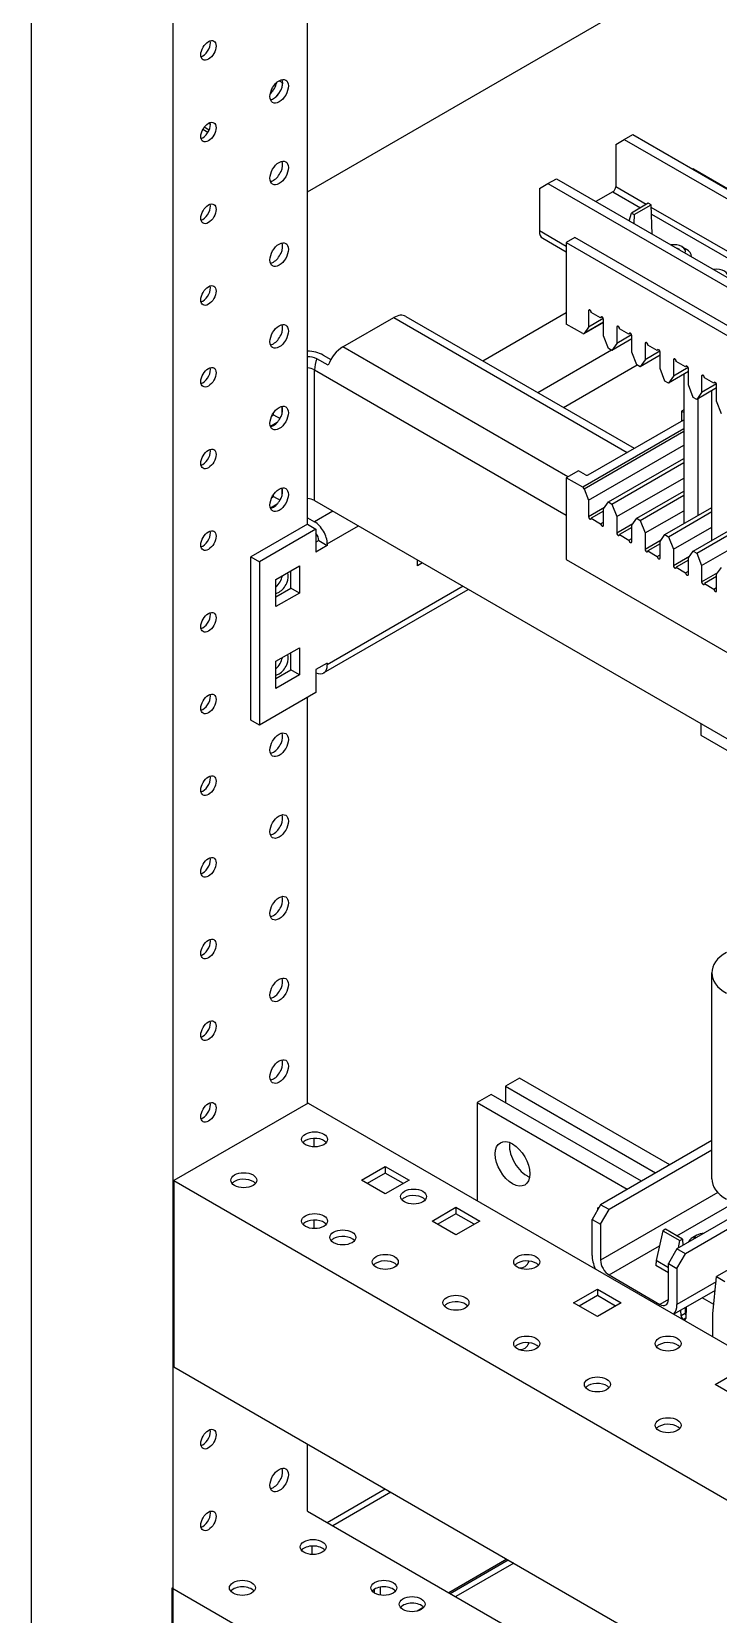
# Model space of a CAD drawing. Header units: millimetres. Extents: x -116965 to 323937, y 291661 to 566926.
# Drawn here: x -25926.7 to -25828.6, y 301981.2 to 302207.2 of the extents above; entities that cross this region are included whole.
import ezdxf

# ---------------------------------------------------------------- set-up
doc = ezdxf.new("R2010")
doc.units = ezdxf.units.MM
doc.layers.add('ALPHA', color=255, linetype='Continuous')

msp = doc.modelspace()

# ---------------------------------------------------------------- linework, layer by layer
at = {"layer": 'ALPHA'}
for p, q in [((-25926.729425, 301950.811825), (-25926.729425, 302417.3813)), ((-25887.333476, 302136.856403), (-25887.333476, 302416.798088)), ((-25906.526375, 301939.147588), (-25906.526375, 302405.717063)), ((-25887.333476, 302184.329847), (-25788.944618, 302241.134681)), ((-25891.374086, 302200.19321), (-25890.86901, 302199.901604)), ((-25892.586269, 302198.560216), (-25892.290476, 302198.730993)), ((-25901.37581, 302193.137047), (-25902.08049, 302193.543894)), ((-25901.455218, 302194.116032), (-25901.19296, 302193.964617)), ((-25901.564468, 302192.779399), (-25902.295893, 302193.201687)), ((-25843.290825, 302191.095105), (-25842.078642, 302191.794959)), ((-25843.290825, 302191.095105), (-25843.290825, 302185.029702)), ((-25842.078642, 302191.794959), (-25840.866459, 302192.494813)), ((-25842.078642, 302191.794959), (-25666.716161, 302090.549383)), ((-25840.866459, 302192.494813), (-25665.503977, 302091.249237)), ((-25832.179147, 302187.595834), (-25832.280163, 302187.537513)), ((-25832.179147, 302187.595834), (-25807.531425, 302173.365465)), ((-25854.200473, 302184.796417), (-25852.98829, 302185.496271)), ((-25854.200473, 302184.796417), (-25854.200473, 302178.731014)), ((-25852.98829, 302185.496271), (-25851.776107, 302186.196125)), ((-25852.98829, 302185.496271), (-25677.625808, 302084.250695)), ((-25851.776107, 302186.196125), (-25676.413625, 302084.950549)), ((-25843.694886, 302184.329847), (-25846.119252, 302182.930139)), ((-25843.694886, 302184.329847), (-25839.755291, 302182.055321)), ((-25838.947169, 302182.521891), (-25843.290825, 302185.029702)), ((-25838.644124, 302182.696854), (-25841.06849, 302181.297146)), ((-25840.664429, 302181.063861), (-25838.240063, 302182.46357)), ((-25838.240063, 302182.46357), (-25838.644124, 302182.696854)), ((-25838.079356, 302178.288303), (-25838.240063, 302182.46357)), ((-25817.531935, 302170.1578), (-25838.226288, 302182.10569)), ((-25841.371383, 302180.188956), (-25841.06849, 302181.297146)), ((-25841.06849, 302181.297146), (-25840.664429, 302181.063861)), ((-25840.664429, 302181.063861), (-25840.710727, 302179.807526)), ((-25838.189555, 302181.151343), (-25818.340057, 302169.69123)), ((-25850.361893, 302176.514809), (-25854.200473, 302178.731014)), ((-25853.727086, 302177.684666), (-25850.361893, 302175.741771)), ((-25849.14971, 302177.797875), (-25850.361893, 302177.098021)), ((-25824.501988, 302163.567506), (-25849.14971, 302177.797875)), ((-25850.361893, 302177.098021), (-25825.714171, 302162.867652)), ((-25850.361893, 302177.098021), (-25850.361893, 302165.433784)), ((-25833.835797, 302176.49148), (-25833.229706, 302176.141553)), ((-25832.493289, 302175.063185), (-25832.493289, 302175.1151)), ((-25882.282714, 302162.167797), (-25875.009615, 302166.366923)), ((-25875.009615, 302166.366923), (-25841.674581, 302147.120932)), ((-25873.295329, 302166.536736), (-25840.670376, 302147.70071)), ((-25862.28764, 302160.181444), (-25850.361893, 302167.066777)), ((-25846.987984, 302167.451697), (-25847.190014, 302167.335054)), ((-25847.190014, 302167.335054), (-25847.190014, 302165.002207)), ((-25845.073091, 302166.224413), (-25847.190014, 302165.002207)), ((-25845.452552, 302166.33193), (-25846.785953, 302167.10177)), ((-25845.250521, 302166.448572), (-25845.452552, 302166.33193)), ((-25848.006511, 302164.073903), (-25850.361893, 302165.433784)), ((-25845.048491, 302165.685087), (-25847.863654, 302164.059752)), ((-25845.048491, 302165.696329), (-25847.831547, 302164.08953)), ((-25847.190014, 302165.002207), (-25847.831547, 302164.08953)), ((-25845.048491, 302163.765798), (-25845.048491, 302166.098645)), ((-25842.947373, 302165.118849), (-25843.149404, 302165.002207)), ((-25843.149404, 302165.002207), (-25843.149404, 302162.66936)), ((-25841.411942, 302163.999083), (-25842.745343, 302164.768922)), ((-25841.209911, 302164.115725), (-25841.411942, 302163.999083)), ((-25850.159863, 302143.621661), (-25882.282714, 302162.167797)), ((-25843.896917, 302161.701228), (-25854.408451, 302155.632391)), ((-25844.348637, 302161.962028), (-25845.048491, 302163.765798)), ((-25843.849258, 302161.673712), (-25844.348637, 302161.962028)), ((-25841.007881, 302163.314182), (-25843.849258, 302161.673712)), ((-25843.149404, 302162.66936), (-25843.849258, 302161.673712)), ((-25841.032481, 302163.891566), (-25843.149404, 302162.66936)), ((-25841.007881, 302161.432951), (-25841.007881, 302163.765798)), ((-25838.906763, 302162.786002), (-25839.108794, 302162.66936)), ((-25839.108794, 302162.66936), (-25839.108794, 302160.336512)), ((-25837.371331, 302161.666235), (-25838.704733, 302162.436075)), ((-25837.169301, 302161.782878), (-25837.371331, 302161.666235)), ((-25884.382276, 302159.555906), (-25885.99852, 302160.489045)), ((-25885.111141, 302161.001374), (-25883.996999, 302160.358124)), ((-25850.771901, 302153.532829), (-25840.260368, 302159.601665)), ((-25840.308026, 302159.629181), (-25841.007881, 302161.432951)), ((-25839.808648, 302159.340865), (-25840.308026, 302159.629181)), ((-25836.96727, 302160.981335), (-25839.808648, 302159.340865)), ((-25839.108794, 302160.336512), (-25839.808648, 302159.340865)), ((-25836.991871, 302161.558718), (-25839.108794, 302160.336512)), ((-25836.96727, 302159.100103), (-25836.96727, 302161.432951)), ((-25834.866153, 302160.453155), (-25835.068184, 302160.336512)), ((-25835.068184, 302160.336512), (-25835.068184, 302158.003665)), ((-25833.330721, 302159.333388), (-25834.664123, 302160.103228)), ((-25833.128691, 302159.45003), (-25833.330721, 302159.333388)), ((-25886.323324, 302158.901811), (-25850.361893, 302138.139469)), ((-25886.323324, 302140.239032), (-25886.323324, 302158.901811)), ((-25836.267416, 302157.296334), (-25836.96727, 302159.100103)), ((-25835.768038, 302157.008017), (-25836.267416, 302157.296334)), ((-25832.92666, 302158.648488), (-25835.768038, 302157.008017)), ((-25835.068184, 302158.003665), (-25835.768038, 302157.008017)), ((-25832.951261, 302159.225871), (-25835.068184, 302158.003665)), ((-25833.593361, 302158.263568), (-25833.593361, 302136.911435)), ((-25832.92666, 302156.767256), (-25832.92666, 302159.100103)), ((-25830.825543, 302158.120307), (-25831.027573, 302158.003665)), ((-25831.027573, 302158.003665), (-25831.027573, 302155.670817)), ((-25829.290111, 302157.00054), (-25830.623512, 302157.77038)), ((-25832.226806, 302154.963486), (-25832.92666, 302156.767256)), ((-25831.727428, 302154.67517), (-25832.226806, 302154.963486)), ((-25828.88605, 302156.31564), (-25831.727428, 302154.67517)), ((-25831.027573, 302155.670817), (-25831.727428, 302154.67517)), ((-25828.910651, 302156.893023), (-25831.027573, 302155.670817)), ((-25829.552751, 302134.578588), (-25829.552751, 302155.93072)), ((-25829.088081, 302157.117183), (-25829.290111, 302157.00054)), ((-25828.88605, 302154.434408), (-25828.88605, 302156.767256)), ((-25892.182208, 302152.486481), (-25892.182208, 302152.74857)), ((-25890.970025, 302153.695983), (-25890.970025, 302152.603123)), ((-25833.593361, 302153.186335), (-25833.900447, 302153.009039)), ((-25833.900447, 302153.009039), (-25833.900447, 302151.60933)), ((-25833.593361, 302152.831742), (-25833.900447, 302153.009039)), ((-25831.573056, 302154.764297), (-25831.573056, 302138.077859)), ((-25828.186196, 302152.630639), (-25828.88605, 302154.434408)), ((-25891.677132, 302151.378378), (-25892.623576, 302150.831949)), ((-25892.409185, 302152.355436), (-25892.182208, 302152.486481)), ((-25892.182208, 302152.486481), (-25891.253637, 302151.95037)), ((-25833.593361, 302150.466574), (-25848.006511, 302142.145138)), ((-25847.22638, 302143.9156), (-25833.593361, 302151.786627)), ((-25847.831547, 302141.92748), (-25833.593361, 302150.147901)), ((-25847.190014, 302140.274025), (-25833.593361, 302148.124056)), ((-25844.348637, 302140.033263), (-25833.593361, 302146.242824)), ((-25848.640593, 302144.498811), (-25850.361893, 302143.505018)), ((-25847.630441, 302143.9156), (-25848.640593, 302144.498811)), ((-25843.849258, 302139.744947), (-25833.593361, 302145.666192)), ((-25890.970025, 302142.031746), (-25890.970025, 302140.938886)), ((-25850.361893, 302143.505018), (-25850.361893, 302131.840782)), ((-25848.006511, 302142.145138), (-25850.361893, 302143.505018)), ((-25847.831547, 302141.92748), (-25847.190014, 302140.274025)), ((-25843.149404, 302137.941177), (-25833.593361, 302143.458361)), ((-25840.308026, 302137.700416), (-25833.593361, 302141.57713)), ((-25832.226806, 302133.034721), (-25814.04406, 302143.532534)), ((-25831.727428, 302132.746405), (-25813.544682, 302143.244218)), ((-25831.027573, 302130.942635), (-25812.844828, 302141.440449)), ((-25891.677132, 302139.714141), (-25892.623576, 302139.167712)), ((-25892.409185, 302140.691199), (-25892.182208, 302140.822244)), ((-25892.398162, 302140.71364), (-25892.384239, 302140.705602)), ((-25892.182208, 302140.822244), (-25892.182208, 302141.084334)), ((-25892.182208, 302140.822244), (-25891.253637, 302140.286133)), ((-25886.323324, 302140.239032), (-25664.089764, 302011.932427)), ((-25847.190014, 302140.274025), (-25847.190014, 302137.941177)), ((-25847.190014, 302137.941177), (-25844.882903, 302139.273188)), ((-25845.048491, 302139.037616), (-25844.348637, 302140.033263)), ((-25844.348637, 302140.033263), (-25843.849258, 302139.744947)), ((-25843.849258, 302139.744947), (-25843.149404, 302137.941177)), ((-25839.808648, 302137.4121), (-25833.593361, 302141.000497)), ((-25836.267416, 302135.367568), (-25829.552751, 302139.244282)), ((-25887.333476, 302136.856403), (-25895.414697, 302132.190709)), ((-25887.333476, 302137.789542), (-25886.323324, 302137.206331)), ((-25887.333476, 302136.856403), (-25886.121293, 302136.156549)), ((-25883.696927, 302138.722681), (-25886.323324, 302137.206331)), ((-25845.048491, 302138.711017), (-25846.785953, 302137.707893)), ((-25846.785953, 302137.707893), (-25845.452552, 302136.938053)), ((-25845.452552, 302136.938053), (-25845.048491, 302137.171338)), ((-25845.048491, 302136.704768), (-25845.048491, 302139.037616)), ((-25843.149404, 302137.941177), (-25843.149404, 302135.60833)), ((-25843.149404, 302135.60833), (-25840.842293, 302136.940341)), ((-25841.007881, 302136.704768), (-25840.308026, 302137.700416)), ((-25840.308026, 302137.700416), (-25839.808648, 302137.4121)), ((-25839.808648, 302137.4121), (-25839.108794, 302135.60833)), ((-25839.108794, 302135.60833), (-25833.593361, 302138.792667)), ((-25835.768038, 302135.079252), (-25829.552751, 302138.66765)), ((-25886.121293, 302136.156549), (-25894.202514, 302131.490854)), ((-25886.121293, 302136.156549), (-25886.121293, 302132.890563)), ((-25884.505049, 302134.056987), (-25880.060378, 302136.623119)), ((-25841.007881, 302136.37817), (-25842.745343, 302135.375045)), ((-25842.745343, 302135.375045), (-25841.411942, 302134.605206)), ((-25841.411942, 302134.605206), (-25841.007881, 302134.83849)), ((-25841.007881, 302134.371921), (-25841.007881, 302136.704768)), ((-25839.108794, 302135.60833), (-25839.108794, 302133.275483)), ((-25839.108794, 302133.275483), (-25836.801683, 302134.607494)), ((-25836.96727, 302134.371921), (-25836.267416, 302135.367568)), ((-25836.267416, 302135.367568), (-25835.768038, 302135.079252)), ((-25835.768038, 302135.079252), (-25835.068184, 302133.275483)), ((-25835.068184, 302133.275483), (-25829.552751, 302136.459819)), ((-25885.717232, 302134.523556), (-25886.121293, 302134.290271)), ((-25884.505049, 302133.823702), (-25886.121293, 302132.890563)), ((-25885.717232, 302134.523556), (-25884.505049, 302133.823702)), ((-25884.505049, 302134.056987), (-25884.505049, 302133.823702)), ((-25836.96727, 302134.045322), (-25838.704733, 302133.042198)), ((-25838.704733, 302133.042198), (-25837.371331, 302132.272358)), ((-25837.371331, 302132.272358), (-25836.96727, 302132.505643)), ((-25836.96727, 302132.039074), (-25836.96727, 302134.371921)), ((-25835.068184, 302133.275483), (-25835.068184, 302130.942635)), ((-25832.92666, 302132.039074), (-25832.226806, 302133.034721)), ((-25832.226806, 302133.034721), (-25831.727428, 302132.746405)), ((-25831.727428, 302132.746405), (-25831.027573, 302130.942635)), ((-25895.414697, 302108.862235), (-25895.414697, 302132.190709)), ((-25895.414697, 302132.190709), (-25894.202514, 302131.490854)), ((-25894.202514, 302131.490854), (-25894.202514, 302108.162381)), ((-25891.838757, 302128.959715), (-25888.48505, 302130.895978)), ((-25889.697233, 302127.723306), (-25889.697233, 302130.196124)), ((-25888.48505, 302130.895978), (-25888.48505, 302127.023452)), ((-25871.635706, 302130.919307), (-25871.635706, 302131.759132)), ((-25870.908396, 302131.339219), (-25871.635706, 302130.919307)), ((-25850.361893, 302131.840782), (-25825.714171, 302117.610413)), ((-25835.068184, 302130.942635), (-25832.761073, 302132.274646)), ((-25832.92666, 302131.712475), (-25834.664123, 302130.709351)), ((-25834.664123, 302130.709351), (-25833.330721, 302129.939511)), ((-25833.330721, 302129.939511), (-25832.92666, 302130.172796)), ((-25832.92666, 302129.706226), (-25832.92666, 302132.039074)), ((-25831.027573, 302130.942635), (-25831.027573, 302128.609788)), ((-25828.88605, 302129.706226), (-25828.186196, 302130.701874)), ((-25891.838757, 302125.087188), (-25891.838757, 302128.959715)), ((-25865.11012, 302127.991583), (-25884.505049, 302116.793916)), ((-25831.027573, 302128.609788), (-25828.720463, 302129.941799)), ((-25828.88605, 302129.379628), (-25830.623512, 302128.376503)), ((-25830.623512, 302128.376503), (-25829.290111, 302127.606664)), ((-25829.290111, 302127.606664), (-25828.88605, 302127.839948)), ((-25828.88605, 302127.373379), (-25828.88605, 302129.706226)), ((-25891.838757, 302126.486897), (-25889.697233, 302127.723306)), ((-25888.48505, 302127.023452), (-25891.838757, 302125.087188)), ((-25888.48505, 302127.023452), (-25889.697233, 302127.723306)), ((-25885.037609, 302115.616775), (-25864.356966, 302127.55675)), ((-25891.838757, 302117.295478), (-25888.48505, 302119.231742)), ((-25888.48505, 302119.231742), (-25888.48505, 302115.359215)), ((-25891.838757, 302113.422952), (-25891.838757, 302117.295478)), ((-25889.697233, 302116.059069), (-25889.697233, 302118.531887)), ((-25884.505049, 302117.027201), (-25886.121293, 302116.094062)), ((-25884.505049, 302117.027201), (-25884.505049, 302116.793916)), ((-25891.838757, 302114.82266), (-25889.697233, 302116.059069)), ((-25888.48505, 302115.359215), (-25891.838757, 302113.422952)), ((-25888.48505, 302115.359215), (-25889.697233, 302116.059069)), ((-25886.121293, 302116.094062), (-25886.121293, 302112.828075)), ((-25886.121293, 302112.828075), (-25894.202514, 302108.162381)), ((-25887.333476, 302054.156964), (-25887.333476, 302112.128221)), ((-25894.202514, 302108.162381), (-25895.414697, 302108.862235)), ((-25831.128589, 302108.372337), (-25831.128589, 302106.739344)), ((-25831.128589, 302106.739344), (-25794.763097, 302085.743717)), ((-25829.584134, 302043.402538), (-25829.584134, 302072.796415)), ((-25857.0289, 302057.772877), (-25859.049205, 302056.606454)), ((-25835.593463, 302045.397122), (-25857.0289, 302057.772877)), ((-25859.049205, 302056.606454), (-25837.613768, 302044.230698)), ((-25859.049205, 302056.606454), (-25859.049205, 302054.273606)), ((-25887.232461, 302054.215285), (-25906.425359, 302043.13426)), ((-25887.232461, 302054.215285), (-25664.089764, 301925.383789)), ((-25861.06951, 302055.44003), (-25863.089815, 302054.273606)), ((-25863.089815, 302054.273606), (-25841.654378, 302041.897851)), ((-25863.089815, 302054.273606), (-25863.089815, 302040.276522)), ((-25839.634073, 302043.064275), (-25861.06951, 302055.44003)), ((-25886.424339, 302049.162195), (-25886.424339, 302047.954065)), ((-25829.584134, 302048.86661), (-25845.472755, 302039.69331)), ((-25829.584134, 302047.466901), (-25844.260572, 302038.993456)), ((-25879.615911, 302043.192581), (-25876.221798, 302045.152173)), ((-25876.221798, 302044.219034), (-25878.807789, 302042.726012)), ((-25876.221798, 302045.152173), (-25876.221798, 302044.219034)), ((-25876.221798, 302045.152173), (-25872.827686, 302043.192581)), ((-25873.635808, 302042.726012), (-25876.221798, 302044.219034)), ((-25906.425359, 302043.13426), (-25906.425359, 302016.5398)), ((-25906.425359, 302043.13426), (-25664.190779, 301903.28006)), ((-25876.221798, 302041.23299), (-25879.615911, 302043.192581)), ((-25872.827686, 302043.192581), (-25876.221798, 302041.23299)), ((-25845.472755, 302039.69331), (-25846.684938, 302037.593748)), ((-25828.718487, 302041.43471), (-25845.472755, 302031.761629)), ((-25844.260572, 302038.993456), (-25845.472755, 302039.69331)), ((-25834.563107, 302035.2609), (-25826.50209, 302039.914931)), ((-25886.424339, 302037.497959), (-25886.424339, 302036.289828)), ((-25869.514385, 302037.360463), (-25866.120273, 302039.320055)), ((-25866.120273, 302038.386916), (-25868.706263, 302036.893893)), ((-25866.120273, 302039.320055), (-25866.120273, 302038.386916)), ((-25866.120273, 302039.320055), (-25862.72616, 302037.360463)), ((-25863.534282, 302036.893893), (-25866.120273, 302038.386916)), ((-25846.684938, 302037.593748), (-25845.472755, 302036.893893)), ((-25846.684938, 302032.461483), (-25846.684938, 302037.593748)), ((-25845.876816, 302039.226741), (-25845.674785, 302039.343383)), ((-25845.876816, 302039.226741), (-25845.775801, 302039.16842)), ((-25845.876816, 302038.993456), (-25845.876816, 302039.226741)), ((-25845.472755, 302036.893893), (-25844.260572, 302038.993456)), ((-25824.885846, 302038.981792), (-25834.563107, 302033.394622)), ((-25823.673663, 302038.281938), (-25833.350924, 302032.694768)), ((-25866.120273, 302035.400871), (-25869.514385, 302037.360463)), ((-25862.72616, 302037.360463), (-25866.120273, 302035.400871)), ((-25845.472755, 302036.893893), (-25845.472755, 302031.761629)), ((-25836.583412, 302035.960754), (-25837.537348, 302031.705844)), ((-25836.179351, 302036.194039), (-25836.583412, 302035.960754)), ((-25836.583412, 302035.960754), (-25834.159046, 302034.561046)), ((-25833.754985, 302034.794331), (-25836.179351, 302036.194039)), ((-25831.694274, 302035.354214), (-25832.300366, 302035.004287)), ((-25818.6229, 302035.365878), (-25828.906253, 302029.428782)), ((-25844.260572, 302029.662067), (-25837.064037, 302033.816988)), ((-25834.563107, 302033.394622), (-25835.77529, 302031.29506)), ((-25833.350924, 302032.694768), (-25834.563107, 302033.394622)), ((-25834.311989, 302033.539606), (-25834.159046, 302034.561046)), ((-25834.159046, 302034.561046), (-25833.754985, 302034.794331)), ((-25833.754985, 302034.794331), (-25833.721314, 302033.880632)), ((-25837.593565, 302031.411702), (-25837.547649, 302031.438212)), ((-25837.549645, 302031.386345), (-25837.593565, 302031.411702)), ((-25837.537348, 302031.705844), (-25837.5637, 302031.021204)), ((-25835.77529, 302029.988665), (-25837.5637, 302031.021204)), ((-25835.77529, 302030.688519), (-25837.537348, 302031.705844)), ((-25835.77529, 302026.162796), (-25835.77529, 302031.29506)), ((-25835.77529, 302031.29506), (-25834.563107, 302030.595206)), ((-25834.563107, 302030.595206), (-25833.350924, 302032.694768)), ((-25844.260572, 302029.662067), (-25836.987473, 302025.462941)), ((-25834.563107, 302030.595206), (-25834.563107, 302025.462941)), ((-25828.977438, 302028.687829), (-25834.563107, 302025.462941)), ((-25829.415875, 302024.124179), (-25828.906253, 302029.428782)), ((-25828.906253, 302029.428782), (-25827.69407, 302028.728928)), ((-25849.311334, 302025.696226), (-25845.917222, 302027.655818)), ((-25845.917222, 302026.722679), (-25848.503212, 302025.229657)), ((-25845.917222, 302027.655818), (-25845.917222, 302026.722679)), ((-25845.917222, 302027.655818), (-25842.523109, 302025.696226)), ((-25843.331231, 302025.229657), (-25845.917222, 302026.722679)), ((-25835.77529, 302026.162796), (-25836.987473, 302025.462941)), ((-25829.09538, 302027.460179), (-25834.993319, 302024.055002)), ((-25829.295147, 302025.454184), (-25830.932505, 302026.399514)), ((-25845.917222, 302023.736634), (-25849.311334, 302025.696226)), ((-25842.523109, 302025.696226), (-25845.917222, 302023.736634)), ((-25833.969619, 302023.822025), (-25833.999353, 302024.628868)), ((-25833.363528, 302024.171952), (-25833.969619, 302023.822025)), ((-25833.393262, 302024.978796), (-25833.363528, 302024.171952)), ((-25833.377276, 302024.545017), (-25833.276269, 302024.4867)), ((-25833.258732, 302025.056466), (-25833.308386, 302023.443249)), ((-25829.41537, 302024.123887), (-25829.415875, 302024.124179)), ((-25829.41537, 302020.834572), (-25829.41537, 302024.123887)), ((-25829.287686, 302025.458492), (-25829.295147, 302025.454184)), ((-25833.66686, 302023.312499), (-25833.305998, 302023.520843)), ((-25833.611247, 302023.280391), (-25833.66686, 302023.312499)), ((-25833.30801, 302023.455466), (-25833.611247, 302023.280391)), ((-25906.425359, 302016.5398), (-25664.190779, 301876.6856)), ((-25829.108284, 302014.031989), (-25825.714171, 302015.991581)), ((-25825.714171, 302012.072397), (-25829.108284, 302014.031989)), ((-25887.333476, 301995.952422), (-25887.333476, 302005.517096)), ((-25884.505049, 301994.319429), (-25876.221798, 301999.101766)), ((-25875.413676, 301998.635197), (-25883.696927, 301993.852859)), ((-25887.333476, 301995.952422), (-25664.089764, 301867.062605)), ((-25886.727385, 301990.952877), (-25886.727385, 301989.754299)), ((-25858.847174, 301989.070522), (-25867.130425, 301984.288185)), ((-25866.968801, 301984.194871), (-25858.68555, 301988.977208)), ((-25857.877428, 301988.510639), (-25866.160679, 301983.728302)), ((-25906.728405, 301984.988039), (-25906.728405, 301939.264231)), ((-25906.728405, 301984.988039), (-25664.291794, 301845.017197)), ((-25877.75723, 301984.24171), (-25877.75723, 301984.801229)), ((-25876.949108, 301985.08334), (-25876.949108, 301983.9596)), ((-25870.729668, 301982.210162), (-25871.676112, 301981.663732))]:
    msp.add_line(p, q, dxfattribs=at)
msp.add_arc((-25887.125115, 302158.259916), 2.497645, 63.18809843, 94.78534178, dxfattribs=at)
for centre, major_axis, start_param, end_param in [((-25901.475612, 302204.508977), (0.771429, 1.336153), 2.3561944902, 8.6393797974), ((-25902.283734, 302204.975547), (0.771429, 1.336153), 3.926990817, 5.7318997087), ((-25902.283734, 302204.975547), (0.771429, 1.336153), 3.692878252, 3.926990817), ((-25891.374086, 302198.676859), (0.928571, 1.608333), 2.3561944902, 8.6393797974), ((-25892.182208, 302199.143428), (0.928571, 1.608333), 3.926990817, 5.8329886172), ((-25892.99033, 302199.609998), (0.928571, 1.608333), 4.1973738484, 5.2274041124), ((-25892.182208, 302199.143428), (0.928571, 1.608333), 3.5917893435, 5.4977871438), ((-25892.182208, 302199.143428), (0.928571, 1.608333), 3.5917893435, 3.926990817), ((-25901.475612, 302192.84474), (0.771429, 1.336153), 2.3561944902, 8.6393797974), ((-25902.283734, 302193.31131), (0.771429, 1.336153), 3.926990817, 5.7318997087), ((-25902.283734, 302193.31131), (0.771429, 1.336153), 3.692878252, 3.926990817), ((-25891.374086, 302187.012622), (0.928571, 1.608333), 2.3561944902, 8.6393797974), ((-25892.182208, 302187.479191), (0.928571, 1.608333), 3.926990817, 5.8329886172), ((-25892.182208, 302187.479191), (0.928571, 1.608333), 3.5917893435, 3.926990817), ((-25843.694886, 302184.796417), (0.285714, 0.494872), 3.926990817, 5.4977871438), ((-25901.475612, 302181.180504), (0.771429, 1.336153), 2.3561944902, 8.6393797974), ((-25902.283734, 302181.647073), (0.771429, 1.336153), 3.926990817, 5.7318997087), ((-25902.283734, 302181.647073), (0.771429, 1.336153), 3.692878252, 3.926990817), ((-25852.584229, 302179.664153), (1.142857, 1.979487), 2.3561944902, 3.1415926536), ((-25891.374086, 302175.348385), (0.928571, 1.608333), 2.3561944902, 8.6393797974), ((-25892.182208, 302175.814955), (0.928571, 1.608333), 3.926990817, 5.8329886172), ((-25835.007574, 302175.814955), (-1.657143, 0), 2.8998189977, 4.9541626362), ((-25835.007574, 302175.814955), (-0.914286, 0), 3.926990817, 4.2824120186), ((-25835.007574, 302175.814955), (-0.914286, 0), 3.5715696154, 3.926990817), ((-25835.007574, 302175.1151), (-2.514286, 0), 3.1064397342, 3.926990817), ((-25892.182208, 302175.814955), (0.928571, 1.608333), 3.5917893435, 3.926990817), ((-25828.946659, 302172.315684), (-1.657143, 0), 2.8998189977, 4.9541626362), ((-25901.475612, 302169.516267), (0.771429, 1.336153), 2.3561944902, 8.6393797974), ((-25902.283734, 302169.982836), (0.771429, 1.336153), 3.926990817, 5.7318997087), ((-25902.283734, 302169.982836), (0.771429, 1.336153), 3.692878252, 3.926990817), ((-25875.009615, 302163.567506), (1.714286, 2.96923), 0, 0.7853981634), ((-25846.987984, 302167.218412), (-0.142857, 0.247436), 3.926990817, 7.0685834706), ((-25845.250521, 302166.215288), (-0.142857, 0.247436), 3.926990817, 7.0685834706), ((-25891.374086, 302163.684148), (0.928571, 1.608333), 2.3561944902, 8.6393797974), ((-25892.182208, 302164.150718), (0.928571, 1.608333), 3.926990817, 5.8329886172), ((-25848.006511, 302164.307188), (-0.142857, 0.247436), 2.3561944902, 3.4033920414), ((-25842.947373, 302164.885565), (-0.142857, 0.247436), 3.926990817, 7.0685834706), ((-25841.209911, 302163.88244), (-0.142857, 0.247436), 3.926990817, 7.0685834706), ((-25892.182208, 302164.150718), (0.928571, 1.608333), 3.5917893435, 3.926990817), ((-25882.282714, 302159.368381), (1.714286, 2.96923), 0.7853981634, 1.8325957146), ((-25838.906763, 302162.552717), (-0.142857, 0.247436), 3.926990817, 7.0685834706), ((-25837.169301, 302161.549593), (-0.142857, 0.247436), 3.926990817, 7.0685834706), ((-25887.535507, 302159.601665), (-3.428571, 0), 3.926990817, 4.6534292615), ((-25883.898958, 302160.30152), (1.714286, 2.96923), 1.8325957146, 2.3561944902), ((-25834.866153, 302160.21987), (-0.142857, 0.247436), 3.926990817, 7.0685834706), ((-25833.128691, 302159.216746), (-0.142857, 0.247436), 3.926990817, 7.0685834706), ((-25901.475612, 302157.85203), (0.771429, 1.336153), 2.3561944902, 8.6393797974), ((-25902.283734, 302158.318599), (0.771429, 1.336153), 3.926990817, 5.7318997087), ((-25887.535507, 302158.201957), (-1.714286, 0), 3.926990817, 4.5942633274), ((-25830.825543, 302157.887022), (-0.142857, 0.247436), 3.926990817, 7.0685834706), ((-25829.088081, 302156.883898), (-0.142857, 0.247436), 3.926990817, 7.0685834706), ((-25902.283734, 302158.318599), (0.771429, 1.336153), 3.692878252, 3.926990817), ((-25891.374086, 302152.019911), (0.928571, 1.608333), 2.3561944902, 8.6393797974), ((-25892.182208, 302152.486481), (0.928571, 1.608333), 3.926990817, 5.8329886172), ((-25892.182208, 302152.486481), (0.928571, 1.608333), 3.5917893435, 3.926990817), ((-25901.475612, 302146.187793), (0.771429, 1.336153), 2.3561944902, 8.6393797974), ((-25902.283734, 302146.654362), (0.771429, 1.336153), 3.926990817, 5.7318997087), ((-25902.283734, 302146.654362), (0.771429, 1.336153), 3.692878252, 3.926990817), ((-25847.42841, 302144.032242), (-0.285714, 0), 0.7853981634, 2.3561944902), ((-25891.374086, 302140.355674), (0.928571, 1.608333), 2.3561944902, 8.6393797974), ((-25892.182208, 302140.822244), (0.928571, 1.608333), 3.926990817, 5.8329886172), ((-25848.006511, 302141.911853), (-0.142857, 0.247436), 4.4505895926, 5.4977871438), ((-25892.182208, 302140.822244), (0.928571, 1.608333), 3.5917893435, 3.926990817), ((-25887.535507, 302139.539178), (-1.714286, 0), 3.926990817, 4.5942633274), ((-25886.323324, 302135.106768), (-1.285714, 2.226922), 3.926990817, 5.4977871438), ((-25846.987984, 302137.824535), (-0.142857, 0.247436), 0.7853981634, 3.926990817), ((-25845.250521, 302136.821411), (-0.142857, 0.247436), 0.7853981634, 3.926990817), ((-25901.475612, 302134.523556), (0.771429, 1.336153), 2.3561944902, 8.6393797974), ((-25902.283734, 302134.990126), (0.771429, 1.336153), 3.926990817, 5.7318997087), ((-25886.525354, 302134.990126), (-0.571429, 0.989743), 3.926990817, 4.9741883682), ((-25842.947373, 302135.491688), (-0.142857, 0.247436), 0.7853981634, 3.926990817), ((-25841.209911, 302134.488563), (-0.142857, 0.247436), 0.7853981634, 3.926990817), ((-25902.283734, 302134.990126), (0.771429, 1.336153), 3.692878252, 3.926990817), ((-25838.906763, 302133.15884), (-0.142857, 0.247436), 0.7853981634, 3.926990817), ((-25837.169301, 302132.155716), (-0.142857, 0.247436), 0.7853981634, 3.926990817), ((-25834.866153, 302130.825993), (-0.142857, 0.247436), 0.7853981634, 3.926990817), ((-25892.182208, 302129.158007), (0.928571, 1.608333), 4.1916066183, 5.2331713425), ((-25891.374086, 302128.691438), (0.928571, 1.608333), 3.926990817, 5.8594672633), ((-25833.128691, 302129.822869), (-0.142857, 0.247436), 0.7853981634, 3.926990817), ((-25830.825543, 302128.493146), (-0.142857, 0.247436), 0.7853981634, 3.926990817), ((-25891.374086, 302128.691438), (0.928571, 1.608333), 3.5653106975, 3.926990817), ((-25829.088081, 302127.490021), (-0.142857, 0.247436), 0.7853981634, 3.926990817), ((-25901.475612, 302122.859319), (0.771429, 1.336153), 2.3561944902, 8.6393797974), ((-25902.283734, 302123.325889), (0.771429, 1.336153), 3.926990817, 5.7318997087), ((-25902.283734, 302123.325889), (0.771429, 1.336153), 3.692878252, 3.926990817), ((-25892.182208, 302117.49377), (0.928571, 1.608333), 4.1916066183, 5.2331713425), ((-25891.374086, 302117.027201), (0.928571, 1.608333), 3.926990817, 5.8594672633), ((-25886.323324, 302117.843697), (-1.285714, 2.226922), 2.4675355045, 3.926990817), ((-25891.374086, 302117.027201), (0.928571, 1.608333), 3.5653106975, 3.926990817), ((-25901.475612, 302111.195082), (0.771429, 1.336153), 2.3561944902, 8.6393797974), ((-25902.283734, 302111.661652), (0.771429, 1.336153), 3.926990817, 5.7318997087), ((-25902.283734, 302111.661652), (0.771429, 1.336153), 3.692878252, 3.926990817), ((-25891.374086, 302105.362964), (0.928571, 1.608333), 2.3561944902, 8.6393797974), ((-25892.182208, 302105.829533), (0.928571, 1.608333), 3.926990817, 5.8329886172), ((-25892.182208, 302105.829533), (0.928571, 1.608333), 3.5917893435, 3.926990817), ((-25901.475612, 302099.530845), (0.771429, 1.336153), 2.3561944902, 8.6393797974), ((-25902.283734, 302099.997415), (0.771429, 1.336153), 3.926990817, 5.7318997087), ((-25902.283734, 302099.997415), (0.771429, 1.336153), 3.692878252, 3.926990817), ((-25891.374086, 302093.698727), (0.928571, 1.608333), 2.3561944902, 8.6393797974), ((-25892.182208, 302094.165296), (0.928571, 1.608333), 3.926990817, 5.8329886172), ((-25892.182208, 302094.165296), (0.928571, 1.608333), 3.5917893435, 3.926990817), ((-25901.475612, 302087.866609), (0.771429, 1.336153), 2.3561944902, 8.6393797974), ((-25902.283734, 302088.333178), (0.771429, 1.336153), 3.926990817, 5.7318997087), ((-25902.283734, 302088.333178), (0.771429, 1.336153), 3.692878252, 3.926990817), ((-25891.374086, 302082.03449), (0.928571, 1.608333), 2.3561944902, 8.6393797974), ((-25892.182208, 302082.50106), (0.928571, 1.608333), 3.926990817, 5.8329886172), ((-25892.182208, 302082.50106), (0.928571, 1.608333), 3.5917893435, 3.926990817), ((-25901.475612, 302076.202372), (0.771429, 1.336153), 2.3561944902, 8.6393797974), ((-25902.283734, 302076.668941), (0.771429, 1.336153), 3.926990817, 5.7318997087), ((-25902.283734, 302076.668941), (0.771429, 1.336153), 3.692878252, 3.926990817), ((-25822.441277, 302072.796415), (-7.142857, 0), 5.4977871438, 7.0685834706), ((-25891.374086, 302070.370253), (0.928571, 1.608333), 2.3561944902, 8.6393797974), ((-25892.182208, 302070.836823), (0.928571, 1.608333), 3.926990817, 5.8329886172), ((-25892.182208, 302070.836823), (0.928571, 1.608333), 3.5917893435, 3.926990817), ((-25901.475612, 302064.538135), (0.771429, 1.336153), 2.3561944902, 8.6393797974), ((-25902.283734, 302065.004704), (0.771429, 1.336153), 3.926990817, 5.7318997087), ((-25902.283734, 302065.004704), (0.771429, 1.336153), 3.692878252, 3.926990817), ((-25891.374086, 302058.706016), (0.928571, 1.608333), 2.3561944902, 8.6393797974), ((-25892.182208, 302059.172586), (0.928571, 1.608333), 3.926990817, 5.8329886172), ((-25892.182208, 302059.172586), (0.928571, 1.608333), 3.5917893435, 3.926990817), ((-25901.475612, 302052.873898), (0.771429, 1.336153), 2.3561944902, 8.6393797974), ((-25902.283734, 302053.340467), (0.771429, 1.336153), 3.926990817, 5.7318997087), ((-25902.283734, 302053.340467), (0.771429, 1.336153), 3.692878252, 3.926990817), ((-25886.323324, 302049.0247), (-1.857143, 0), 2.3561944902, 8.6393797974), ((-25886.323324, 302048.091561), (-1.857143, 0), 5.4977871438, 5.8329886172), ((-25886.323324, 302048.091561), (-1.857143, 0), 3.5917893435, 5.4977871438), ((-25858.039052, 302045.525429), (-1.742857, 3.018717), 0.7853981634, 7.0685834706), ((-25856.018747, 302046.691852), (-1.742857, 3.018717), 0.6182324985, 2.3561944902), ((-25896.424849, 302043.192581), (-1.857143, 0), 2.3561944902, 8.6393797974), ((-25896.424849, 302042.259442), (-1.857143, 0), 5.4977871438, 5.8329886172), ((-25896.424849, 302042.259442), (-1.857143, 0), 3.5917893435, 5.4977871438), ((-25872.181188, 302040.859734), (-1.857143, 0), 2.3561944902, 8.6393797974), ((-25856.018747, 302046.691852), (-1.742857, 3.018717), 2.3561944902, 2.5233601551), ((-25822.441277, 302043.402538), (-7.142857, 0), 0, 0.7853981634), ((-25872.181188, 302039.926595), (-1.857143, 0), 5.4977871438, 5.8329886172), ((-25872.181188, 302039.926595), (-1.857143, 0), 3.5917893435, 5.4977871438), ((-25886.323324, 302037.360463), (-1.857143, 0), 2.3561944902, 8.6393797974), ((-25886.323324, 302036.427324), (-1.857143, 0), 3.5917893435, 5.4977871438), ((-25886.323324, 302036.427324), (-1.857143, 0), 5.4977871438, 5.8329886172), ((-25882.282714, 302035.027616), (-1.857143, 0), 2.3561944902, 8.6393797974), ((-25882.282714, 302034.094477), (-1.857143, 0), 3.5917893435, 5.4977871438), ((-25830.522497, 302034.677688), (-1.657143, 0), 4.8150711722, 6.1805031154), ((-25882.282714, 302034.094477), (-1.857143, 0), 5.4977871438, 5.8329886172), ((-25830.522497, 302033.977834), (-2.514286, 0), 5.4977871438, 6.048268686), ((-25876.221798, 302031.528344), (-1.857143, 0), 2.3561944902, 8.6393797974), ((-25876.221798, 302030.595206), (-1.857143, 0), 5.4977871438, 5.8329886172), ((-25876.221798, 302030.595206), (-1.857143, 0), 3.5917893435, 5.4977871438), ((-25856.018747, 302031.528344), (-1.857143, 0), 2.3561944902, 8.6393797974), ((-25856.018747, 302030.595206), (-1.857143, 0), 5.4977871438, 5.8329886172), ((-25856.018747, 302030.595206), (-1.857143, 0), 3.5917893435, 5.4977871438), ((-25858.039052, 302033.861192), (-1.742857, 3.018717), 2.7039647485, 3.6224618816), ((-25844.260572, 302031.061775), (-1.714286, 2.96923), 0.7853981634, 1.4185227957), ((-25844.260572, 302031.061775), (-0.857143, 1.484615), 0.7853981634, 2.3561944902), ((-25866.120273, 302025.696226), (-1.857143, 0), 2.3561944902, 8.6393797974), ((-25836.987473, 302026.86265), (-0.857143, 1.484615), 2.3561944902, 3.926990817), ((-25866.120273, 302024.763087), (-1.857143, 0), 5.4977871438, 5.8329886172), ((-25866.120273, 302024.763087), (-1.857143, 0), 3.5917893435, 5.4977871438), ((-25836.987473, 302026.86265), (-1.714286, 2.96923), 3.2938661847, 3.926990817), ((-25833.66686, 302023.662426), (-0.214286, 0.371154), 0.8288490588, 2.3561944902), ((-25833.060768, 302024.012354), (-0.214286, 0.371154), 0.8288490588, 1.4798786113), ((-25829.295147, 302026.853893), (-0.857143, 1.484615), 2.3561944902, 2.3617043931), ((-25833.611247, 302023.630319), (-0.214286, 0.371154), 2.3561944902, 3.8920842319), ((-25856.018747, 302019.864108), (-1.857143, 0), 2.3561944902, 8.6393797974), ((-25856.018747, 302018.930969), (-1.857143, 0), 5.4977871438, 5.8329886172), ((-25856.018747, 302018.930969), (-1.857143, 0), 3.5917893435, 5.4977871438), ((-25858.039052, 302022.196955), (-1.742857, 3.018717), 2.7039647485, 3.6224618816), ((-25835.815696, 302019.864108), (-1.857143, 0), 2.3561944902, 8.6393797974), ((-25835.815696, 302018.930969), (-1.857143, 0), 5.4977871438, 5.8329886172), ((-25835.815696, 302018.930969), (-1.857143, 0), 3.5917893435, 5.4977871438), ((-25845.917222, 302014.031989), (-1.857143, 0), 2.3561944902, 8.6393797974), ((-25845.917222, 302013.09885), (-1.857143, 0), 5.4977871438, 5.8329886172), ((-25845.917222, 302013.09885), (-1.857143, 0), 3.5917893435, 5.4977871438), ((-25835.815696, 302008.199871), (-1.857143, 0), 2.3561944902, 8.6393797974), ((-25835.815696, 302007.266732), (-1.857143, 0), 5.4977871438, 5.8329886172), ((-25835.815696, 302007.266732), (-1.857143, 0), 3.5917893435, 5.4977871438), ((-25901.475612, 302006.21695), (0.771429, 1.336153), 2.3561944902, 8.6393797974), ((-25902.283734, 302006.68352), (0.771429, 1.336153), 3.926990817, 5.7318997087), ((-25902.283734, 302006.68352), (0.771429, 1.336153), 3.692878252, 3.926990817), ((-25891.374086, 302000.384832), (0.928571, 1.608333), 2.3561944902, 8.6393797974), ((-25892.182208, 302000.851402), (0.928571, 1.608333), 3.926990817, 5.8329886172), ((-25892.182208, 302000.851402), (0.928571, 1.608333), 3.5917893435, 3.926990817), ((-25901.475612, 301994.552714), (0.771429, 1.336153), 2.3561944902, 8.6393797974), ((-25902.283734, 301995.019283), (0.771429, 1.336153), 3.926990817, 5.7318997087), ((-25902.283734, 301995.019283), (0.771429, 1.336153), 3.692878252, 3.926990817), ((-25886.525354, 301990.820158), (-1.857143, 0), 2.3561944902, 8.6393797974), ((-25886.525354, 301989.887019), (-1.857143, 0), 3.5917893435, 5.8329886172), ((-25896.62688, 301984.988039), (-1.857143, 0), 2.3561944902, 8.6393797974), ((-25876.423829, 301984.988039), (-1.857143, 0), 2.3561944902, 8.6393797974), ((-25896.62688, 301984.0549), (-1.857143, 0), 3.5917893435, 5.8329886172), ((-25876.423829, 301984.0549), (-1.857143, 0), 3.5917893435, 5.8329886172), ((-25872.383219, 301982.655192), (-1.857143, 0), 2.3561944902, 8.6393797974), ((-25872.383219, 301981.722053), (-1.857143, 0), 3.5917893435, 5.8329886172)]:
    msp.add_ellipse(centre, major_axis=major_axis, ratio=0.5773502692, start_param=start_param, end_param=end_param, dxfattribs=at)

doc.saveas('drawing.dxf')
